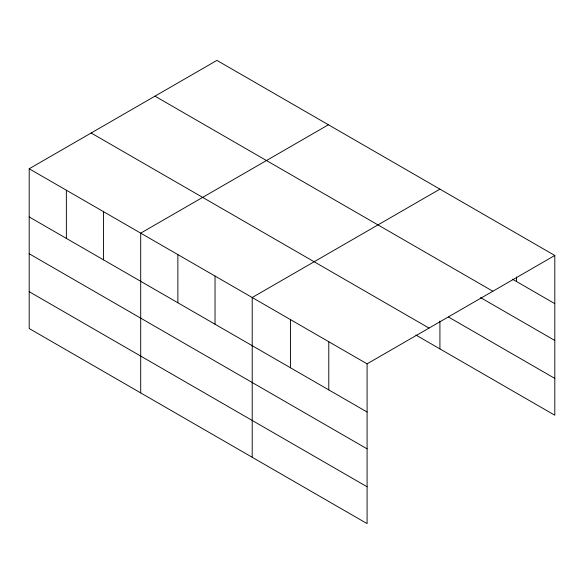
<?xml version="1.0" encoding="UTF-8"?>
<svg xmlns="http://www.w3.org/2000/svg" width="584" height="584" viewBox="0 0 584 584"><rect width="100%" height="100%" fill="white"/><g stroke="black" fill="none" stroke-linecap="round" stroke-linejoin="round"><path stroke-width="0.88" d="M29.2 168.769L367.088 363.847L367.088 523.607L29.2 328.529L29.2 168.769L216.912 60.393L554.8 255.471L554.8 415.231L415.918 335.041M328.42 124.772L140.7 233.147L140.7 392.901M439.92 189.143L252.208 297.519L252.208 457.279M367.088 363.847L554.8 255.471M512.599 279.276L554.8 303.643M154.972 96.163L492.852 291.233M480.559 297.599L554.8 340.465M448.512 317.039L554.8 378.403M91.148 133.006L429.028 328.084M29.2 216.941L367.088 412.019M29.2 253.763L367.088 448.841M29.2 291.701L367.088 486.779M516.504 276.984L516.504 281.532M439.92 321.061L439.92 348.904M328.792 341.742L328.792 389.908M290.496 319.63L290.496 367.796M215.036 276.064L215.036 324.229M177.872 254.602L177.872 302.775M103.536 211.685L103.536 259.858M66.364 190.231L66.364 238.396"/></g></svg>
